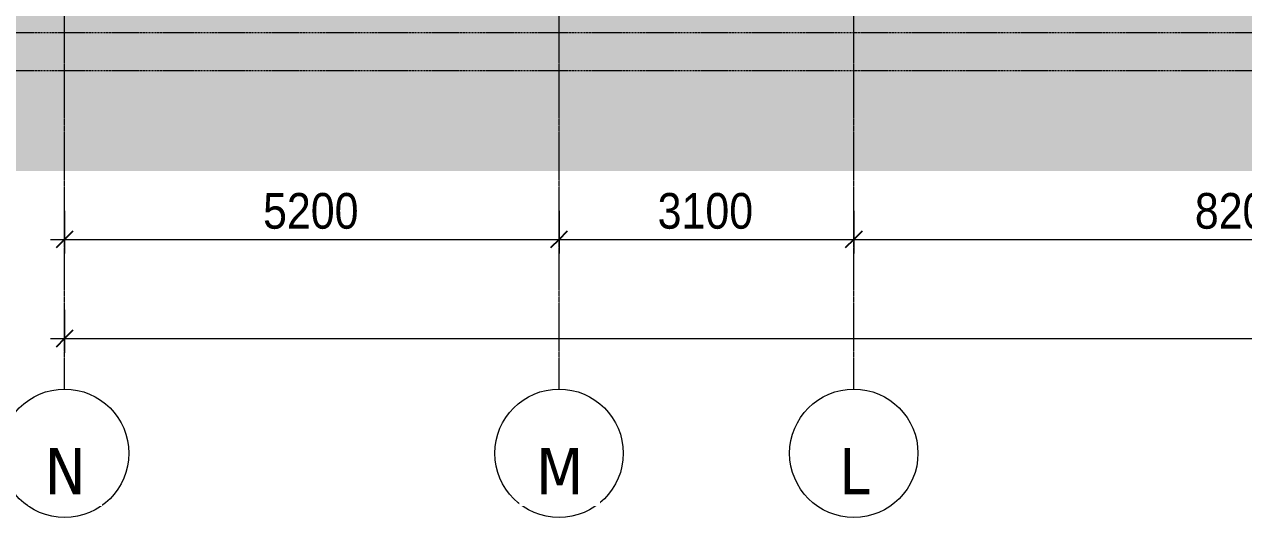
# Model space of a CAD drawing. Header units: millimetres. Extents: x 1240 to 198004, y -7796 to 35300.
# Drawn here: x 117641 to 130464, y -5094 to 88 of the extents above; entities that cross this region are included whole.
import ezdxf

# ---------------------------------------------------------------- set-up
doc = ezdxf.new("R2010")
doc.units = ezdxf.units.MM
doc.linetypes.add('Centre', pattern=[31.75, 6.35, -4.7625, 15.875, -4.7625])
doc.linetypes.add('Grid Line', pattern=[22.225, 12.7, -3.175, 3.175, -3.175])
for name, color, linetype, lineweight in [('A-ANNO-DIMS', 211, 'Continuous', 9), ('A-ANNO-DIMS-150', 211, 'Continuous', 9), ('A-DETL-GENF-3', 9, 'Continuous', 9), ('A-FLOR-LEVL-2', 51, 'Centre', 9), ('S-GRID-1', 1, 'Grid Line', 9), ('S-GRID-IDEN', 1, 'Continuous', 9)]:
    doc.layers.add(name, color=color, linetype=linetype, lineweight=lineweight)
doc.styles.add('Tahoma_B_1', font='tahomabd.ttf', dxfattribs={"height": 487.5})
doc.styles.add('UTM Avo', font='', dxfattribs={"width": 0.9, "height": 375})
doc.styles.get('UTM Avo').set_extended_font_data('UTM Avo')
doc.dimstyles.new('1_Dim_chi_tiet_2_5', dxfattribs={"dimscale": 304.8, "dimtxt": 374.737856, "dimasz": 0.590551, "dimexe": 0.492126, "dimexo": 0.0625, "dimgap": 0.049213, "dimtad": 1, "dimdec": 0, "dimrnd": 5, "dimzin": 0, "dimdsep": 46, "dimtxsty": 'UTM Avo', "dimblk1": 'OBLIQUE', "dimblk2": 'OBLIQUE', "dimsah": 1, "dimcen": 0.09, "dimdle": 0.492126, "dimazin": 0, "dimtfac": 1, "dimtdec": 4, "dimtix": 1, "dimtmove": 0, "dimatfit": 3, "dimfxl": 0.984252, "dimfxlon": 1, "dimtvp": 1, "dimtolj": 1, "dimtzin": 0, "dimarcsym": 2})

# ---------------------------------------------------------------- blocks, each defined once
blk = doc.blocks.new('Grid - M_Grid Head - Circle-353313-TKCS_MẶT ĐỨNG NỘI KHU 2')
at = {"layer": 'S-GRID-IDEN'}
blk.add_circle((-17237, -4419), 675, dxfattribs=at)
blk = doc.blocks.new('DIMBLOCK93-TKCS_MẶT ĐỨNG NỘI KHU 2')
at = {"layer": 'A-ANNO-DIMS-150'}
for p, q in [((118064, -1871), (118064, -2321)), ((118064, -2171), (118064, -1871)), ((123264, -1871), (123264, -2321)), ((123264, -2171), (123264, -1871)), ((117914, -2171), (123264, -2171))]:
    blk.add_line(p, q, dxfattribs=at)
at = {"layer": 'A-ANNO-DIMS-150', "lineweight": 25}
for p, q in [((118064, -2171), (117974, -2261)), ((118064, -2171), (118154, -2081)), ((123264, -2171), (123174, -2261)), ((123264, -2171), (123354, -2081))]:
    blk.add_line(p, q, dxfattribs=at)
at = {"layer": 'A-ANNO-DIMS-150', "color": 0, "insert": (120151, -1684), "char_height": 375, "width": 1232.47, "attachment_point": 1, "line_spacing_factor": 1.110334, "style": 'UTM Avo'}
blk.add_mtext('5200', dxfattribs=at)
blk = doc.blocks.new('_Oblique')
at = {"color": 0, "linetype": 'ByBlock', "lineweight": -2}
blk.add_line((-0.5, -0.5), (0.5, 0.5), dxfattribs=at)
blk = doc.blocks.new('DIMBLOCK94-TKCS_MẶT ĐỨNG NỘI KHU 2')
at = {"layer": 'A-ANNO-DIMS-150'}
for p, q in [((123264, -1871), (123264, -2321)), ((123264, -2171), (123264, -1871)), ((126364, -1871), (126364, -2321)), ((126364, -2171), (126364, -1871)), ((123264, -2171), (126364, -2171))]:
    blk.add_line(p, q, dxfattribs=at)
at = {"layer": 'A-ANNO-DIMS-150', "lineweight": 25}
for p, q in [((123264, -2171), (123174, -2261)), ((123264, -2171), (123354, -2081)), ((126364, -2171), (126274, -2261)), ((126364, -2171), (126454, -2081))]:
    blk.add_line(p, q, dxfattribs=at)
at = {"layer": 'A-ANNO-DIMS-150', "color": 0, "insert": (124301, -1684), "char_height": 375, "width": 1232.47, "attachment_point": 1, "line_spacing_factor": 1.110334, "style": 'UTM Avo'}
blk.add_mtext('3100', dxfattribs=at)
blk = doc.blocks.new('DIMBLOCK95-TKCS_MẶT ĐỨNG NỘI KHU 2')
at = {"layer": 'A-ANNO-DIMS-150'}
for p, q in [((126364, -1871), (126364, -2321)), ((126364, -2171), (126364, -1871)), ((134564, -1871), (134564, -2321)), ((134564, -2171), (134564, -1871)), ((126364, -2171), (134564, -2171))]:
    blk.add_line(p, q, dxfattribs=at)
at = {"layer": 'A-ANNO-DIMS-150', "lineweight": 25}
for p, q in [((126364, -2171), (126274, -2261)), ((126364, -2171), (126454, -2081)), ((134564, -2171), (134474, -2261)), ((134564, -2171), (134654, -2081))]:
    blk.add_line(p, q, dxfattribs=at)
at = {"layer": 'A-ANNO-DIMS-150', "color": 0, "insert": (129951, -1684), "char_height": 375, "width": 1232.47, "attachment_point": 1, "line_spacing_factor": 1.110334, "style": 'UTM Avo'}
blk.add_mtext('8200', dxfattribs=at)
blk = doc.blocks.new('DIMBLOCK110-TKCS_MẶT ĐỨNG NỘI KHU 2')
at = {"layer": 'A-ANNO-DIMS-150'}
for p, q in [((118064, -2912), (118064, -3362)), ((118064, -3212), (118064, -2912)), ((179064, -2912), (179064, -3362)), ((179064, -3212), (179064, -2912)), ((117914, -3212), (179214, -3212))]:
    blk.add_line(p, q, dxfattribs=at)
at = {"layer": 'A-ANNO-DIMS-150', "lineweight": 25}
for p, q in [((118064, -3212), (118154, -3122)), ((179064, -3212), (179154, -3122)), ((118064, -3212), (117974, -3302)), ((179064, -3212), (178974, -3302))]:
    blk.add_line(p, q, dxfattribs=at)
at = {"layer": 'A-ANNO-DIMS-150', "color": 0, "insert": (147922, -2725), "char_height": 375, "width": 1540.59, "attachment_point": 1, "line_spacing_factor": 1.110334, "style": 'UTM Avo'}
blk.add_mtext('61000', dxfattribs=at)

msp = doc.modelspace()

# ---------------------------------------------------------------- hatches: boundary and pattern name
at = {"layer": 'A-DETL-GENF-3'}
h = msp.add_hatch(dxfattribs=at)
h.set_pattern_fill('FP_70', color=256, style=0, pattern_type=2)
h.set_pattern_definition([(0, (196301.1, 0), (725.805, 725.805), [725.805, -725.805]), (0, (196301.1, 272.2), (725.805, 725.805), [725.805, -725.805]), (0, (196301.1, 544.35), (725.805, 725.805), [725.805, -725.805]), (90, (196391.8, 635.1), (-725.805, 725.805), [725.805, -725.805]), (90, (196664, 635.1), (-725.805, 725.805), [725.805, -725.805]), (90, (196936.2, 635.1), (-725.805, 725.805), [725.805, -725.805])])
h.paths.add_polyline_path([(190674.3, -1453.5), (190674.3, -100), (188112.9, -100), (188112.9, 500), (175412.9, 500), (175412.9, 650), (173064.2, 650), (173064.2, 550), (172765.8, 550), (172765.8, 950), (171364.2, 950), (171364.2, 750), (171164.2, 750), (171164.2, 1950), (167865.8, 1950), (167865.8, 1700), (167665.8, 1700), (167665.8, 1950), (165763.2, 1950), (165763.2, 1690), (165565.8, 1690), (165565.8, 1950), (162965.8, 1950), (162965.8, 1700), (162766.2, 1700), (162766.2, 1950), (160765.8, 1950), (160765.8, 1700), (160565.8, 1700), (160565.8, 1950), (156365.8, 1950), (156365.8, 1550), (156065.5, 1550), (156065.5, 1950), (152064.2, 1950), (152064.2, 1550), (151764.2, 1550), (151764.2, 1000), (148714.8, 900), (137714.8, 900), (134913.6, 700), (122864.8, 700), (120864.8, 400), (114882.9, 175.2), (114882.9, -100), (114582.9, -100), (114582.9, 250), (112182.9, 250), (112182.9, -100), (111882.9, -100), (111882.9, 250), (108782.1, 250), (108782.1, -1453.5), (189987, -1453.5)])

# ---------------------------------------------------------------- linework, layer by layer
at = {"layer": 'A-FLOR-LEVL-2'}
for p, q in [((194512.3, 0), (104944.5, 0)), ((192607.3, -400), (104944.5, -400))]:
    msp.add_line(p, q, dxfattribs=at)
at = {"layer": 'S-GRID-1'}
for p, q in [((118064.2, 5.5), (118064.2, 30542.5)), ((123264.2, 5.5), (123264.2, 30542.5)), ((126364.2, 5.5), (126364.2, 30542.5)), ((118064.2, -3744.5), (118064.2, 5.5)), ((123264.2, -3744.5), (123264.2, 5.5)), ((126364.2, -3744.5), (126364.2, 5.5))]:
    msp.add_line(p, q, dxfattribs=at)

# ---------------------------------------------------------------- block references
at = {"layer": 'S-GRID-IDEN'}
for p in [(135301.1, 0), (140501.1, 0), (143601.1, 0)]:
    msp.add_blockref('Grid - M_Grid Head - Circle-353313-TKCS_MẶT ĐỨNG NỘI KHU 2', p, dxfattribs=at)

# ---------------------------------------------------------------- dimensions: what is measured, and where the dimension line sits
at = {"layer": 'A-ANNO-DIMS'}
for base, p1, p2, override, picture, middle in [((123264.2, -2170.7), (118064.2, -1870.7), (123264.2, -1870.7), {"dimpost": '<>', "dimfxl": 5200.050696}, 'DIMBLOCK93-TKCS_MẶT ĐỨNG NỘI KHU 2', (120664.2, -1961.7)), ((126364.2, -2170.7), (123264.2, -1870.7), (126364.2, -1870.7), {"dimpost": '<>', "dimfxl": 3099.949304}, 'DIMBLOCK94-TKCS_MẶT ĐỨNG NỘI KHU 2', (124814.2, -1961.7)), ((134564.2, -2170.7), (126364.2, -1870.7), (134564.2, -1870.7), {"dimpost": '<>', "dimfxl": 8200}, 'DIMBLOCK95-TKCS_MẶT ĐỨNG NỘI KHU 2', (130464.2, -1961.7)), ((179064.2, -3211.9), (118064.2, -2911.9), (179064.2, -2911.9), {"dimpost": '<>', "dimfxl": 61000}, 'DIMBLOCK110-TKCS_MẶT ĐỨNG NỘI KHU 2', (148564.2, -3002.8))]:
    dim = msp.add_linear_dim(base=base, p1=p1, p2=p2, dimstyle='1_Dim_chi_tiet_2_5', override=override, dxfattribs=at)
    dim.commit()
    dim.dimension.update_dxf_attribs({"geometry": picture, "text_midpoint": middle})

# ---------------------------------------------------------------- next in the draw order: texts
at = {"layer": 'S-GRID-IDEN', "char_height": 487.5, "attachment_point": 5, "line_spacing_factor": 0.996129, "style": 'Tahoma_B_1', "bg_fill": 3, "box_fill_scale": 1.25, "bg_fill_color": 256, "bg_fill_true_color": 13158600, "bg_fill_transparency": 0}
for s, insert, width in [('\\pt1904.99887,3809.99775,5715.0015,7620.00037,9524.99925,11429.99813,13335.00187,15240.00075,17144.99962,19049.9985,20955.00225,22860.00112,24765,26669.99887,28574.99775,30480.0015,32385.00037,34289.99925,36194.99812,38100.00187,40005.00075,41909.99962,43814.9985,45720.00225,47625.00112,49530,51434.99887,53339.99775,55245.0015,57150.00037,59054.99925,60959.99812;N', (118070.4, -4606.7), 526.5), ('\\pt1904.99887,3809.99775,5715.0015,7620.00037,9524.99925,11429.99813,13335.00187,15240.00075,17144.99962,19049.9985,20955.00225,22860.00112,24765,26669.99887,28574.99775,30480.0015,32385.00037,34289.99925,36194.99812,38100.00187,40005.00075,41909.99962,43814.9985,45720.00225,47625.00112,49530,51434.99887,53339.99775,55245.0015,57150.00037,59054.99925,60959.99812;M', (123270.5, -4606.7), 606), ('\\pt1904.99887,3809.99775,5715.0015,7620.00037,9524.99925,11429.99813,13335.00187,15240.00075,17144.99962,19049.9985,20955.00225,22860.00112,24765,26669.99887,28574.99775,30480.0015,32385.00037,34289.99925,36194.99812,38100.00187,40005.00075,41909.99962,43814.9985,45720.00225,47625.00112,49530,51434.99887,53339.99775,55245.0015,57150.00037,59054.99925,60959.99812;L', (126370.4, -4606.7), 387)]:
    msp.add_mtext(s, dxfattribs=dict(at, insert=insert, width=width))

doc.saveas('drawing.dxf')
